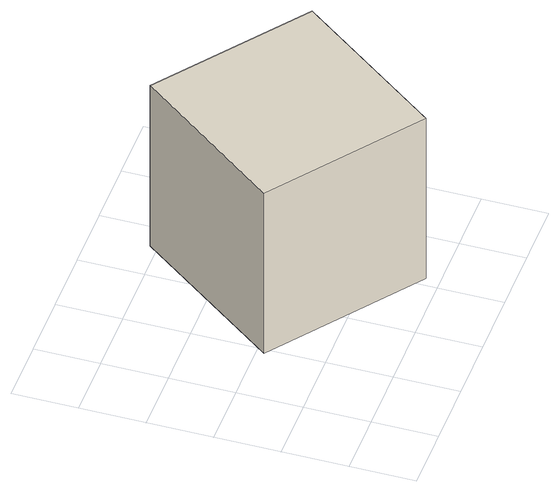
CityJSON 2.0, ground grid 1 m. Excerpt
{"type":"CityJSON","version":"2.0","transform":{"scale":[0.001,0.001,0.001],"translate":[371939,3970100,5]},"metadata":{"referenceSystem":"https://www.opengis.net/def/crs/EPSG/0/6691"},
"CityObjects":{
"building1":{"type":"Building","attributes":{"計測周辺長":11.16,"建物高さ":3,"更新年":"2016","usage":"402","measuredHeight":-9999,"storeysAboveGround":1,"BuildingDetailAttribute.totalFloorArea":8,"BuildingDetailAttribute.buildingFootprintArea":8,"BuildingDetailAttribute.buildingRoofEdgeArea":7.78,"BuildingDetailAttribute.buildingStructureOrgType":"2","BuildingDetailAttribute.fireproofStructureType":"1002","BuildingDetailAttribute.areaClassificationType":"23","BuildingDetailAttribute.districtsAndZonesType":"9999","BuildingDetailAttribute.orgUsage2":"14","BuildingDetailAttribute.specifiedBuildingCoverageRate":-9999,"BuildingDetailAttribute.specifiedFloorAreaRate":-9999,"BuildingDetailAttribute.surveyYear":2021,"BuildingIDAttribute.prefecture":"11","BuildingIDAttribute.city":"11106"},"geometry":[{"type":"Solid","lod":"1","boundaries":[[[[0,1,2,3]],[[2,4,5,3]],[[1,6,4,2]],[[0,7,6,1]],[[3,5,7,0]],[[4,6,7,5]]]]}]}
},
"vertices":[
[924,1886,300],[2611,4126,300],[4831,2450,300],[3154,220,300],[4831,2450,3300],[3154,220,3300],[2611,4126,3300],[924,1886,3300]
]}
